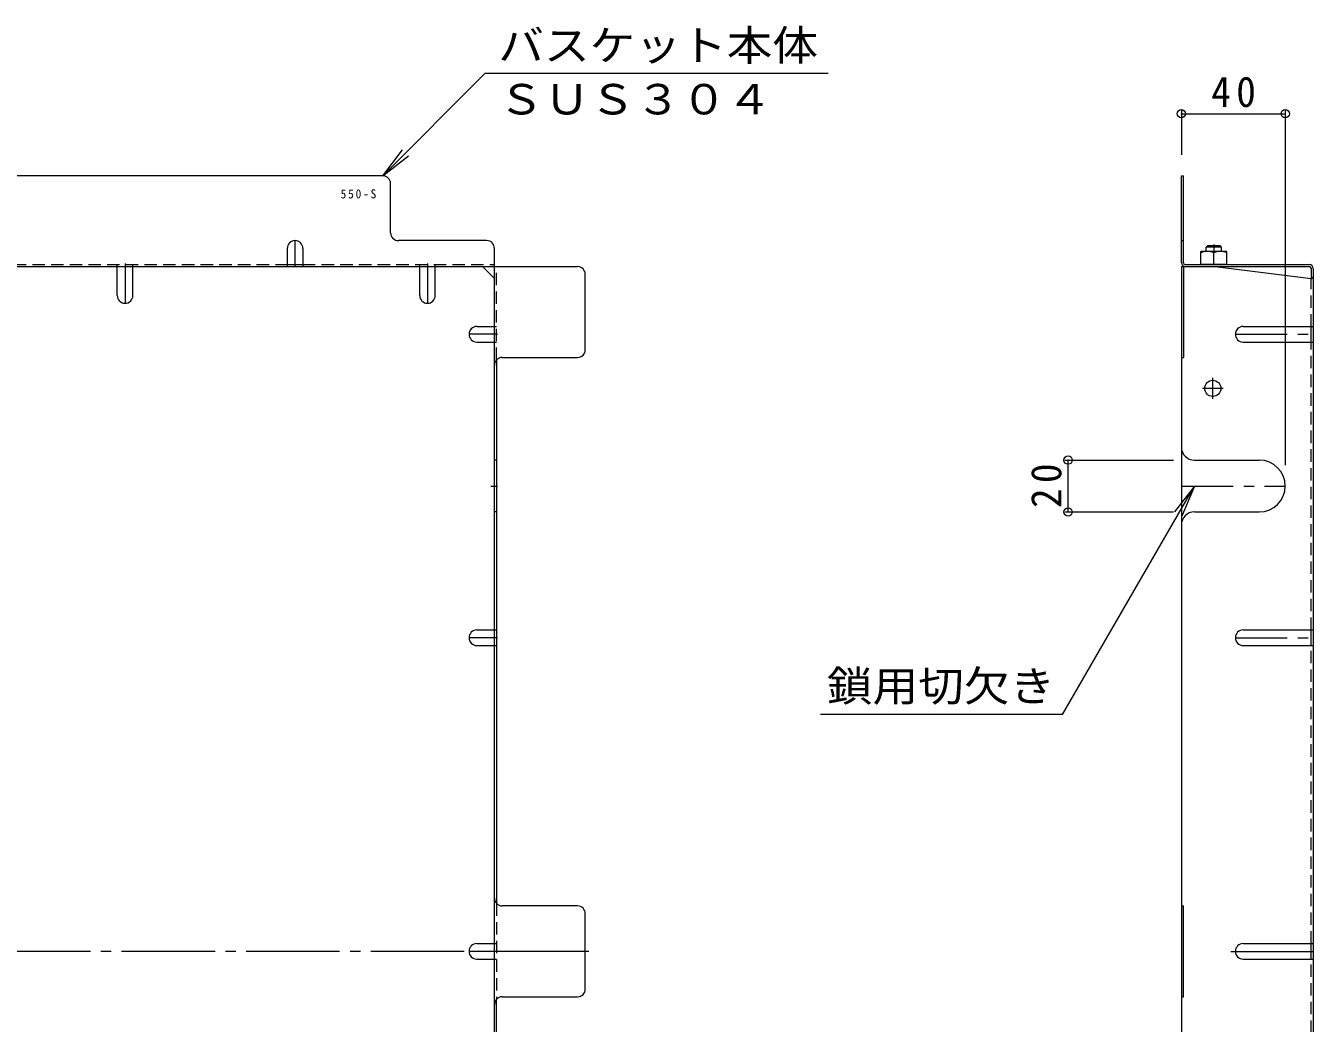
# Model space of a CAD drawing. Units: millimetres at full size, sheet at 1:4; details may follow other scales. Extents: x -932 to 1022, y -779 to 757.
# Drawn here: x 519.1 to 1015.1, y 296.9 to 681.2 of the extents above; entities that cross this region are included whole.
import ezdxf
from ezdxf.enums import TextEntityAlignment as Align

# ---------------------------------------------------------------- set-up
doc = ezdxf.new("R2010")
doc.units = ezdxf.units.MM
doc.header["$LTSCALE"] = 4
doc.header["$PDMODE"] = 32
doc.header["$PDSIZE"] = 3.2
for name, pattern in [('CHAIN1', [8, 5, -1, 1, -1]), ('CHAIN2', [12, 9, -1, 1, -1]), ('DASHED1', [1.8, 1.2, -0.6])]:
    doc.linetypes.add(name, pattern=pattern)
for name, color, linetype, lineweight in [('A-1_躯体', 3, 'Continuous', 9), ('A-4_その他', 7, 'Continuous', 9), ('A-5_文字', 7, 'Continuous', 9), ('A-7_ハッチ', 2, 'Continuous', 9), ('A-8_記号', 2, 'Continuous', 9), ('A-B_ﾊｯﾁ', 2, 'Continuous', 9)]:
    doc.layers.add(name, color=color, linetype=linetype, lineweight=lineweight)
doc.styles.add('ＭＳ ゴシック', font='')
doc.styles.get('ＭＳ ゴシック').set_extended_font_data('MS Gothic')

msp = doc.modelspace()

# ---------------------------------------------------------------- linework, layer by layer
at = {"layer": 'A-1_躯体'}
for p, q in [((973.809, 595.915), (974.309, 596.415)), ((979.809, 595.915), (973.809, 595.915)), ((973.809, 594.215), (973.809, 595.915)), ((979.309, 596.415), (974.309, 596.415)), ((979.809, 595.915), (979.309, 596.415)), ((979.809, 594.215), (979.809, 595.915))]:
    msp.add_line(p, q, dxfattribs=at)
at = {"layer": 'A-4_その他'}
for p, q in [((964.309, 648.531), (964.309, 631.419)), ((964.309, 648.531), (964.309, 631.419)), ((964.309, 647.331), (1004.309, 647.331)), ((964.309, 647.331), (1004.309, 647.331)), ((1004.309, 648.531), (1004.309, 511.883)), ((1004.309, 648.531), (1004.309, 511.883)), ((919.469, 513.883), (961.309, 513.883)), ((919.469, 513.883), (961.309, 513.883)), ((920.669, 493.883), (920.669, 513.883)), ((920.669, 493.883), (920.669, 513.883)), ((919.469, 493.883), (961.309, 493.883)), ((919.469, 493.883), (961.309, 493.883))]:
    msp.add_line(p, q, dxfattribs=at)
for p in [(964.309, 647.331), (1004.309, 647.331), (920.669, 513.883), (920.669, 493.883)]:
    msp.add_point(p, dxfattribs=at)
at = {"layer": 'A-5_文字'}
for p, q in [((696.032, 662.759), (656.691, 623.419)), ((828.238, 662.759), (696.032, 662.759)), ((656.691, 623.419), (664.301, 633.336)), ((656.691, 623.419), (666.608, 631.028)), ((969.309, 503.883), (961.7, 493.966)), ((918.522, 415.916), (825.289, 415.916))]:
    msp.add_line(p, q, dxfattribs=at)
msp.add_lwpolyline([(918.522, 415.916), (969.309, 503.883), (964.526, 492.334)], dxfattribs=at)
at = {"layer": 'A-7_ハッチ'}
for p, q in [((656.691, 623.419), (215.093, 623.419)), ((659.691, 601.419), (659.691, 620.419)), ((965.109, 589.885), (965.109, 623.419)), ((696.692, 598.419), (662.691, 598.419)), ((699.692, 53.812), (699.692, 595.419)), ((964.309, 598.419), (965.109, 598.419)), ((140.089, 588.419), (731.696, 588.419)), ((619.892, 589.219), (625.892, 589.219)), ((699.692, 583.807), (695.08, 588.419)), ((734.696, 556.418), (734.696, 585.419)), ((964.309, 588.419), (1013.642, 588.419)), ((964.309, 588.419), (964.309, 60.812)), ((965.109, 588.419), (965.109, 553.414)), ((965.776, 589.219), (1013.509, 589.219)), ((977.309, 588.415), (1014.309, 583.803)), ((1014.309, 587.752), (1014.309, 583.803)), ((1015.109, 587.619), (1015.109, 61.612)), ((1014.309, 559.339), (1014.309, 565.339)), ((700.492, 552.462), (700.492, 343.076)), ((702.692, 553.418), (731.696, 553.418)), ((964.309, 553.414), (965.109, 553.414)), ((1014.309, 442.426), (1014.309, 448.426)), ((731.696, 342.116), (702.692, 342.116)), ((734.696, 310.115), (734.696, 339.116)), ((964.309, 342.118), (965.109, 342.118)), ((1014.309, 321.614), (1014.309, 327.614)), ((700.492, 96.773), (700.492, 306.154)), ((702.692, 307.115), (731.696, 307.115))]:
    msp.add_line(p, q, dxfattribs=at)
at = {"layer": 'A-7_ハッチ', "linetype": 'DASHED1'}
for p, q in [((492.892, 589.219), (619.892, 589.219)), ((554.392, 588.419), (554.392, 589.219)), ((560.392, 588.419), (560.392, 589.219)), ((625.892, 589.219), (699.692, 589.219)), ((670.892, 588.419), (670.892, 589.219)), ((676.892, 588.419), (676.892, 589.219)), ((700.492, 552.462), (700.492, 588.419)), ((1014.309, 565.339), (1014.309, 583.803)), ((699.692, 565.339), (700.492, 565.339)), ((699.692, 559.339), (700.492, 559.339)), ((1014.309, 448.426), (1014.309, 559.339)), ((699.692, 448.426), (700.492, 448.426)), ((699.692, 442.426), (700.492, 442.426)), ((1014.309, 327.614), (1014.309, 442.426)), ((700.492, 343.076), (700.492, 306.154)), ((699.692, 327.615), (700.492, 327.615)), ((699.692, 321.615), (700.492, 321.615)), ((1014.309, 206.805), (1014.309, 321.614))]:
    msp.add_line(p, q, dxfattribs=at)
at = {"layer": 'A-7_ハッチ', "linetype": 'CHAIN2'}
for p, q in [((736.049, 324.615), (136.167, 324.615)), ((983.421, 324.615), (1015.109, 324.615))]:
    msp.add_line(p, q, dxfattribs=at)
at = {"layer": 'A-7_ハッチ'}
for points in [[(964.309, 590.019), (964.309, 623.419), (965.109, 623.419)], [(964.309, 307.117), (965.109, 307.117), (965.109, 342.118)]]:
    msp.add_lwpolyline(points, dxfattribs=at)
for centre, radius, start, end in [((656.691, 620.419), 3, 0, 90), ((662.691, 601.419), 3, 180, 270), ((696.692, 595.419), 3, 0, 90), ((731.696, 585.419), 3, 0, 90), ((965.909, 590.019), 1.6, 180, 270), ((965.776, 589.885), 0.667, 180, 270), ((1013.509, 587.619), 1.6, 0, 90), ((1013.642, 587.752), 0.667, 0, 90), ((1014.309, 584.603), 0.8, 270, 0), ((731.696, 556.418), 3, 270, 0), ((702.692, 550.418), 3, 90, 180), ((702.692, 345.116), 3, 180, 270), ((731.696, 339.116), 3, 0, 90), ((731.696, 310.115), 3, 270, 0), ((702.692, 304.115), 3, 90, 180)]:
    msp.add_arc(centre, radius, start, end, dxfattribs=at)
at = {"layer": 'A-8_記号'}
for p, q in [((619.892, 595.419), (619.892, 588.419)), ((625.892, 595.419), (625.892, 588.419)), ((554.392, 577.269), (554.392, 588.419)), ((560.392, 577.269), (560.392, 588.419)), ((670.892, 577.269), (670.892, 588.419)), ((676.892, 577.269), (676.892, 588.419)), ((692.892, 565.339), (699.692, 565.339)), ((988.109, 565.339), (1015.109, 565.339)), ((692.892, 559.339), (699.692, 559.339)), ((988.109, 559.339), (1015.109, 559.339)), ((700.492, 513.883), (699.692, 513.883)), ((969.309, 513.883), (994.309, 513.883)), ((700.492, 493.883), (699.692, 493.883)), ((969.309, 493.883), (994.309, 493.883)), ((692.892, 448.426), (699.692, 448.426)), ((988.109, 448.426), (1015.109, 448.426)), ((692.892, 442.426), (699.692, 442.426)), ((988.109, 442.426), (1015.109, 442.426)), ((692.892, 327.615), (699.692, 327.615)), ((988.109, 327.614), (1015.109, 327.614)), ((692.892, 321.615), (699.692, 321.615)), ((988.109, 321.614), (1015.109, 321.614))]:
    msp.add_line(p, q, dxfattribs=at)
at = {"layer": 'A-8_記号', "linetype": 'CHAIN1'}
for p, q in [((622.892, 588.419), (622.892, 598.419)), ((557.392, 589.619), (557.392, 574.269)), ((673.892, 589.619), (673.892, 574.269)), ((700.892, 562.339), (689.892, 562.339)), ((985.109, 562.339), (1015.109, 562.339)), ((980.409, 541.515), (972.409, 541.515)), ((976.409, 537.515), (976.409, 545.515)), ((698.346, 503.883), (700.892, 503.883)), ((964.309, 503.883), (1004.309, 503.883)), ((700.892, 445.426), (689.892, 445.426)), ((985.109, 445.426), (1015.109, 445.426)), ((702.4, 324.615), (689.892, 324.615))]:
    msp.add_line(p, q, dxfattribs=at)
at = {"layer": 'A-8_記号'}
msp.add_circle((976.409, 541.515), 3.1, dxfattribs=at)
for centre, radius, start, end in [((622.892, 595.419), 3, 0, 180), ((557.392, 577.269), 3, 180, 0), ((673.892, 577.269), 3, 180, 0), ((692.892, 562.339), 3, 90, 270), ((988.109, 562.339), 3, 90, 270), ((969.309, 518.883), 5, 180, 270), ((994.309, 503.883), 10, 270, 90), ((969.309, 488.883), 5, 90, 180), ((692.892, 445.426), 3, 90, 270), ((988.109, 445.426), 3, 90, 270), ((692.892, 324.615), 3, 90, 270), ((988.109, 324.614), 3, 90, 270)]:
    msp.add_arc(centre, radius, start, end, dxfattribs=at)
at = {"layer": 'A-B_ﾊｯﾁ', "linetype": 'CHAIN1'}
msp.add_line((976.809, 596.902), (976.809, 593.84), dxfattribs=at)
at = {"layer": 'A-B_ﾊｯﾁ'}
for p, q in [((971.809, 589.215), (971.809, 594.215)), ((981.809, 594.215), (971.809, 594.215)), ((976.809, 589.215), (976.809, 593.782)), ((981.809, 589.215), (981.809, 594.215)), ((981.809, 589.215), (971.809, 589.215))]:
    msp.add_line(p, q, dxfattribs=at)
for centre in [(974.309, 586.782), (979.309, 586.782)]:
    msp.add_arc(centre, 7.433, 70.34633, 109.65366, dxfattribs=at)

# ---------------------------------------------------------------- texts
at = {"layer": 'A-4_その他', "color": 2, "insert": (975.809, 649.731), "char_height": 11.73, "attachment_point": 7, "style": 'ＭＳ ゴシック'}
msp.add_mtext('\\T1.27;\\W0.95;40', dxfattribs=at)
msp.add_mtext('\\T1.27;\\W0.95;40', dxfattribs=at)
at = {"layer": 'A-4_その他', "color": 2, "insert": (918.269, 495.383), "char_height": 11.73, "attachment_point": 7, "rotation": 90, "style": 'ＭＳ ゴシック'}
msp.add_mtext('\\T1.27;\\W0.95;20', dxfattribs=at)
msp.add_mtext('\\T1.27;\\W0.95;20', dxfattribs=at)
at = {"layer": 'A-5_文字', "color": 2, "style": 'ＭＳ ゴシック', "width": 1.1}
for s, p in [('バスケット本体', (701.157, 664.259)), ('ＳＵＳ３０４', (701.157, 643.519)), ('鎖用切欠き', (827.737, 417.416))]:
    msp.add_text(s, height=11.73, dxfattribs=at).set_placement(p, align=Align.BOTTOM_LEFT)
at = {"layer": 'A-5_文字', "color": 6, "insert": (640.451, 614.619), "char_height": 3.519, "attachment_point": 7, "style": 'ＭＳ ゴシック'}
msp.add_mtext('\\T1.34;\\W0.9;550-S', dxfattribs=at)

doc.saveas('drawing.dxf')
